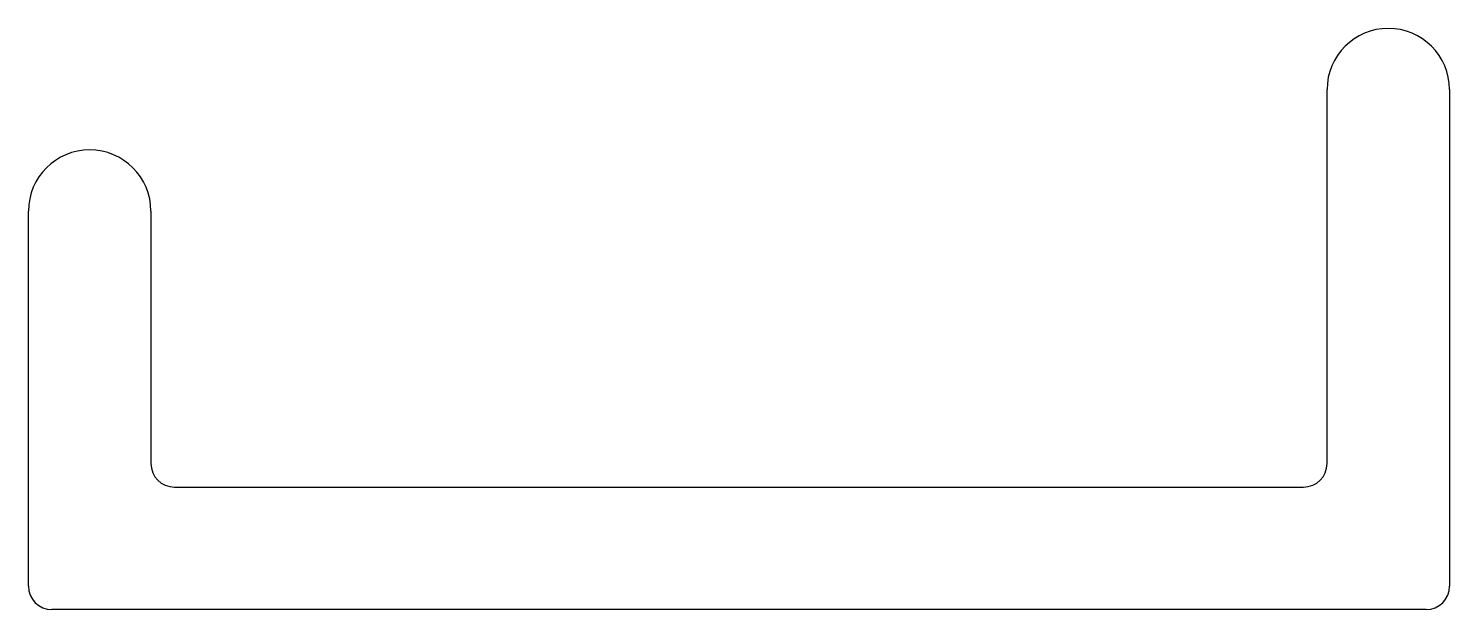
# Model space of a CAD drawing. Header units: inches. Extents: x -7.6 to 7.5, y 0.1 to 6.2.
import ezdxf

# ---------------------------------------------------------------- set-up
doc = ezdxf.new("R2010")
doc.units = ezdxf.units.IN
doc.header["$MEASUREMENT"] = 0
doc.layers.add('FRAME', color=4, linetype='Continuous')

msp = doc.modelspace()

# ---------------------------------------------------------------- linework, layer by layer
at = {"layer": 'FRAME', "color": 7}
for p, q in [((6.181, 1.629), (6.181, 5.599)), ((7.481, 5.599), (7.481, 0.329)), ((-7.599, 0.329), (-7.599, 4.309)), ((-6.299, 4.309), (-6.299, 1.629)), ((-6.049, 1.379), (5.931, 1.379)), ((7.231, 0.079), (-7.349, 0.079))]:
    msp.add_line(p, q, dxfattribs=at)
for centre, radius, start, end in [((6.831, 5.599), 0.65, 90, 180), ((6.831, 5.599), 0.65, 360, 90), ((-6.949, 4.309), 0.65, 90, 180), ((-6.949, 4.309), 0.65, 360, 90), ((-6.049, 1.629), 0.25, 180, 270), ((5.931, 1.629), 0.25, 270, 0), ((-7.349, 0.329), 0.25, 180, 270), ((7.231, 0.329), 0.25, 270, 0)]:
    msp.add_arc(centre, radius, start, end, dxfattribs=at)

doc.saveas('drawing.dxf')
